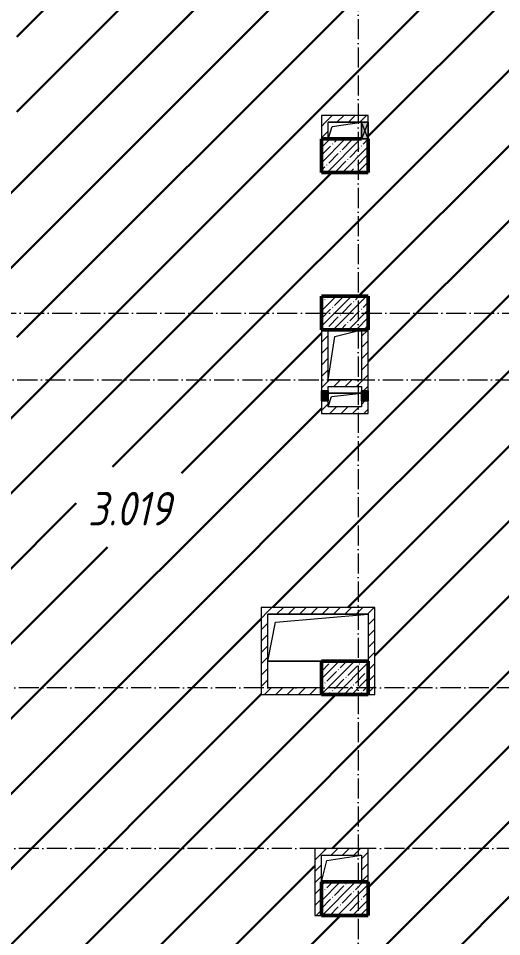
# Model space of a CAD drawing. Header units: millimetres. Extents: x 35697 to 388678, y -91946 to 171347.
# Drawn here: x 367796 to 375013, y -20600 to -6880 of the extents above; entities that cross this region are included whole.
import ezdxf

# ---------------------------------------------------------------- set-up
doc = ezdxf.new("R2010")
doc.units = ezdxf.units.MM
doc.linetypes.add('50_200_ШТРИХ_1Т_ш5_п1_п1_', pattern=[700, 500, -100, 0, -100])
for name, color, linetype, lineweight in [('2.1) ПГП окна 2.8 м', 5, 'Continuous', 30), ('A-DETL-GENF-OTLN', 7, 'Continuous', 9), ('A-FLOR-____-OTLN', 7, 'Continuous', 9), ('A-GENM-____-OTLN', 7, 'Continuous', 9), ('A-GLAZ-____-OTLN', 7, 'Continuous', 9), ('A-WALL-____-PATT-1', 7, 'Continuous', 9), ('A-WALL-FNSH-MCUT-1', 7, 'Continuous', 9), ('S-COLS-____-MCUT', 7, 'Continuous', 50), ('S-COLS-____-OTLN', 7, 'Continuous', 9), ('S-GRID-____-OTLN-1', 7, '50_200_ШТРИХ_1Т_ш5_п1_п1_', 9), ('Марки помещений', 7, 'Continuous', 9), ('стяжа', 7, 'Continuous', 30)]:
    doc.layers.add(name, color=color, linetype=linetype, lineweight=lineweight)
doc.styles.add('ISOCPEUR_I_2', font='isocpeui.ttf', dxfattribs={"width": 0.85, "height": 2.3})
pattern_1 = [(45, (283770.71, -86863.46), (-84.85281, 84.85281), [])]

# ---------------------------------------------------------------- blocks, each defined once
blk = doc.blocks.new('BSC_Колонна _Прямоугольная - 500х700-V130-АР1_План отверстий 3 этажа в осях 1-64_Ю-ЯЯ')
at = {"layer": 'S-COLS-____-OTLN'}
h = blk.add_hatch(dxfattribs=at)
h.set_pattern_fill('FP_135', color=256, style=0, pattern_type=2)
h.set_pattern_definition([(315, (-66831.04, 88900), (114.04925, 114.04925), []), (315, (-66831.04, 88785.95), (114.04925, 114.04925), [201.613, -40.323, 3.353, -36.97])])
h.paths.add_polyline_path([(-250, -350), (250, -350), (250, 350), (-250, 350)], flags=0)
at = {"layer": 'S-COLS-____-MCUT'}
for p, q in [((250, 350), (-250, 350)), ((-250, 350), (-250, -350)), ((250, -350), (250, 350)), ((-250, -350), (250, -350))]:
    blk.add_line(p, q, dxfattribs=at)
blk = doc.blocks.new('BSC_Колонна _Прямоугольная - 500х700-V133-АР1_План отверстий 3 этажа в осях 1-64_Ю-ЯЯ')
at = {"layer": 'S-COLS-____-OTLN'}
h = blk.add_hatch(dxfattribs=at)
h.set_pattern_fill('FP_138', color=256, style=0, pattern_type=2)
h.set_pattern_definition([(315, (-70131.04, 88900), (114.04925, 114.04925), []), (315, (-70131.04, 88785.95), (114.04925, 114.04925), [201.613, -40.323, 3.353, -36.97])])
h.paths.add_polyline_path([(-250, -350), (250, -350), (250, 350), (-250, 350)], flags=0)
at = {"layer": 'S-COLS-____-MCUT'}
for p, q in [((250, 350), (-250, 350)), ((-250, 350), (-250, -350)), ((250, -350), (250, 350)), ((-250, -350), (250, -350))]:
    blk.add_line(p, q, dxfattribs=at)
blk = doc.blocks.new('BSC_Колонна _Прямоугольная - 500х700-V136-АР1_План отверстий 3 этажа в осях 1-64_Ю-ЯЯ')
at = {"layer": 'S-COLS-____-OTLN'}
h = blk.add_hatch(dxfattribs=at)
h.set_pattern_fill('FP_141', color=256, style=0, pattern_type=2)
h.set_pattern_definition([(315, (-75581.04, 88900), (114.04925, 114.04925), []), (315, (-75581.04, 88785.95), (114.04925, 114.04925), [201.613, -40.323, 3.353, -36.97])])
h.paths.add_polyline_path([(-250, -350), (250, -350), (250, 350), (-250, 350)], flags=0)
at = {"layer": 'S-COLS-____-MCUT'}
for p, q in [((250, 350), (-250, 350)), ((-250, 350), (-250, -350)), ((250, -350), (250, 350)), ((-250, -350), (250, -350))]:
    blk.add_line(p, q, dxfattribs=at)
blk = doc.blocks.new('BSC_Колонна _Прямоугольная - 500х700-V139-АР1_План отверстий 3 этажа в осях 1-64_Ю-ЯЯ')
at = {"layer": 'S-COLS-____-OTLN'}
h = blk.add_hatch(dxfattribs=at)
h.set_pattern_fill('FP_144', color=256, style=0, pattern_type=2)
h.set_pattern_definition([(315, (-77931.04, 88900), (114.04925, 114.04925), []), (315, (-77931.04, 88785.95), (114.04925, 114.04925), [201.613, -40.323, 3.353, -36.97])])
h.paths.add_polyline_path([(-250, -250), (-250, -350), (250, -350), (250, 350), (-250, 350)], flags=0)
at = {"layer": 'S-COLS-____-MCUT'}
for p, q in [((250, 350), (-250, 350)), ((-250, 350), (-250, -350)), ((250, -250), (250, 350)), ((-250, -350), (250, -350))]:
    blk.add_line(p, q, dxfattribs=at)
blk = doc.blocks.new('AR_Отверстие прямоугольное _в плите_ - AR_Отверстие прямоугольное _в плите_-30552529-АР1_План отверстий 3 этажа в осях 1-64_Ю-ЯЯ')
at = {"layer": 'A-GENM-____-OTLN'}
for p, q in [((-250, -375), (-150, 275)), ((-150, 275), (250, 375))]:
    blk.add_line(p, q, dxfattribs=at)
blk = doc.blocks.new('AR_Отверстие прямоугольное _в плите_ - AR_Отверстие прямоугольное _в плите_-30552531-АР1_План отверстий 3 этажа в осях 1-64_Ю-ЯЯ')
at = {"layer": 'A-GENM-____-OTLN'}
for p, q in [((-220, 120), (300, 200)), ((-300, -200), (-220, 120))]:
    blk.add_line(p, q, dxfattribs=at)
blk = doc.blocks.new('AR_Отверстие прямоугольное _в плите_ - AR_Отверстие прямоугольное _в плите_-V192-АР1_План отверстий 3 этажа в осях 1-64_Ю-ЯЯ')
at = {"layer": 'A-GENM-____-OTLN'}
for p, q in [((250, 100), (-250, 100)), ((-250, -100), (-200, 50)), ((-200, 50), (250, 100))]:
    blk.add_line(p, q, dxfattribs=at)
blk = doc.blocks.new('AR_Отверстие прямоугольное _в плите_ - AR_Отверстие прямоугольное _в плите_-V193-АР1_План отверстий 3 этажа в осях 1-64_Ю-ЯЯ')
at = {"layer": 'A-GENM-____-OTLN'}
for p, q in [((250, 125), (-250, 125)), ((-250, -125), (-188, 63)), ((-188, 63), (250, 125))]:
    blk.add_line(p, q, dxfattribs=at)
blk = doc.blocks.new('AR_Отверстие прямоугольное _в плите_ - AR_Отверстие прямоугольное _в плите_-30552737-АР1_План отверстий 3 этажа в осях 1-64_Ю-ЯЯ')
at = {"layer": 'A-GENM-____-OTLN'}
for p, q in [((750, 350), (-750, 350)), ((-633, 233), (750, 350)), ((-750, -350), (-633, 233)), ((-750, -350), (50, -350))]:
    blk.add_line(p, q, dxfattribs=at)
blk = doc.blocks.new('AR_Отверстие прямоугольное _в стене__БезПР - AR_Отверстие прямоугольное _в стене__БезПР-36428168-АР1_План отверстий 3 этажа в осях 1-64_Ю-ЯЯ')
at = {"layer": 'A-GLAZ-____-OTLN'}
blk.add_hatch(color=256, dxfattribs=at).paths.add_polyline_path([(75, -50), (75, 50), (-75, 50), (-75, -50)], flags=0)
at = {"layer": 'A-DETL-GENF-OTLN'}
for p, q in [((-75, -50), (-75, 50)), ((-75, 50), (75, 50)), ((75, 50), (-75, -50)), ((-75, 50), (75, -50)), ((75, 50), (-75, 50)), ((-75, 50), (-75, -50)), ((75, 50), (75, -50)), ((75, -50), (75, 50)), ((75, -50), (-75, -50)), ((-75, -50), (75, -50))]:
    blk.add_line(p, q, dxfattribs=at)
blk = doc.blocks.new('AR_Отверстие прямоугольное _в стене__БезПР - AR_Отверстие прямоугольное _в стене__БезПР-36788609-АР1_План отверстий 3 этажа в осях 1-64_Ю-ЯЯ')
at = {"layer": 'A-GLAZ-____-OTLN'}
blk.add_hatch(color=256, dxfattribs=at).paths.add_polyline_path([(125, 50), (-125, 50), (-125, -50), (125, -50)], flags=0)
at = {"layer": 'A-DETL-GENF-OTLN'}
for p, q in [((-125, -50), (-125, 50)), ((-125, 50), (125, 50)), ((125, 50), (-125, -50)), ((-125, 50), (125, -50)), ((125, 50), (-125, 50)), ((-125, 50), (-125, -50)), ((125, 50), (125, -50)), ((125, -50), (125, 50)), ((125, -50), (-125, -50)), ((-125, -50), (125, -50))]:
    blk.add_line(p, q, dxfattribs=at)
blk = doc.blocks.new('3эт')
at = {"layer": 'S-GRID-____-OTLN-1', "color": 251, "ltscale": 0.6, "true_color": 0x636466}
for p, q in [((372870.7, 4029.4), (372870.7, -46882.4)), ((333012.7, -11282.4), (387845.1, -11282.4)), ((318208.2, -12282.4), (387845.1, -12282.4)), ((387845.1, -16882.4), (333012.7, -16882.4)), ((387845.1, -19282.4), (279101.9, -19282.4))]:
    blk.add_line(p, q, dxfattribs=at)

msp = doc.modelspace()

# ---------------------------------------------------------------- hatches: boundary and pattern name
at = {"layer": '2.1) ПГП окна 2.8 м'}
h = msp.add_hatch(dxfattribs=at)
h.set_pattern_fill('ANSI31', color=5, scale=250)
h.paths.add_polyline_path([(376021, -1432), (367771, -1432), (367546, -1533), (372796, -1533), (375118, -1433), (373021, -1433), (373660, -1589), (376021, -1695)], flags=17)
h.paths.add_polyline_path([(375221, -13632), (377021, -13632), (377021, -13132), (377721, -13132), (377721, -7782), (377021, -7782), (377021, -7282), (377721, -7282), (377721, -6032), (376221, -6032), (376021, -6032), (376021, -5932), (376021, -4632), (376021, -4432), (376021, -3707), (376015, -3707), (376015, -3632), (376015, -3626), (376015, -3557), (376021, -2032), (376015, -2032), (376015, -1957), (376021, -1432), (375596, -1432), (375596, -1438), (375521, -1438), (375521, -1432), (373021, -1432), (373021, -1682), (372521, -1682), (372521, -1432), (370721, -1432), (370721, -1438), (370646, -1438), (370271, -1436), (370271, -1533), (370071, -1533), (370071, -1432), (369671, -1432), (369671, -1438), (369596, -1438), (367796, -1432), (367796, -1438), (367721, -1438), (367371, -1435), (367371, -1532), (367171, -1532), (367171, -1682), (367171, -2007), (367177, -2007), (367177, -2082), (367171, -3707), (367177, -3707), (367177, -3776), (367177, -3782), (367177, -3857), (367173, -4432), (367771, -4432), (367771, -5132), (367771, -7782), (367771, -8482), (367271, -8482), (367271, -8682), (367271, -9182), (367271, -11032), (367271, -11182), (367771, -11182), (367771, -11882), (366571, -11882), (366571, -11532), (361971, -11532), (361471, -11532), (361471, -12062), (361471, -12312), (361471, -14432), (362021, -14432), (362221, -14432), (362721, -14432), (362721, -14582), (362721, -15582), (362721, -15832), (362221, -15832), (362221, -16982), (362221, -18882), (362721, -18882), (362721, -20282), (361971, -20282), (361271, -20282), (358781, -20282), (358476, -20282), (358471, -22442), (358521, -22442), (358521, -22382), (358781, -22382), (358781, -23482), (360021, -23482), (360021, -22682), (362121, -22682), (362171, -22682), (364221, -22682), (364271, -22682), (365996, -22682), (367246, -22682), (367296, -22682), (369541, -22682), (369541, -23482), (369541, -23682), (369541, -26232), (369541, -26282), (369541, -28882), (369541, -28932), (369541, -31482), (369621, -31482), (369621, -31482), (371919, -31482), (372519, -31482), (372519, -31682), (372521, -31682), (373021, -31682), (373021, -31482), (377021, -31482), (377021, -31182), (377721, -31182), (377721, -25732), (377021, -25732), (377021, -25232), (377721, -25232), (377721, -22732), (377021, -22732), (377021, -22232), (375221, -22232)])
h.paths.add_polyline_path([(367371, -16982), (367271, -16982), (366571, -16982), (365671, -16982), (365671, -15682), (367371, -15682)], flags=16)
h.paths.add_polyline_path([(367271, -16482), (366571, -16482), (366571, -16882), (365771, -16882), (365771, -15782), (367271, -15782)], flags=0)
h.paths.add_polyline_path([(365871, -16482), (365871, -15832), (367271, -15832), (365979, -15941)], flags=0)
h.paths.add_polyline_path([(367271, -19782), (367271, -20282), (366571, -20282), (366571, -19782)], flags=16)
h.paths.add_polyline_path([(371421, -16982), (371421, -15682), (373121, -15682), (373121, -16982), (373021, -16982), (372321, -16982)], flags=16)
h.paths.add_polyline_path([(371521, -16882), (372321, -16882), (372321, -16483), (371521, -16483)], flags=0)
h.paths.add_polyline_path([(373021, -15783), (373021, -15782), (371521, -15782), (371521, -15783)], flags=0)
h.paths.add_polyline_path([(372221, -19282), (373021, -19282), (373021, -19782), (373021, -20282), (372321, -20282), (372221, -20282)], flags=16)
h.paths.add_polyline_path([(372321, -19382), (372921, -19382), (372921, -19782), (372321, -19782)], flags=0)
h.paths.add_polyline_path([(372321, -12782), (372321, -12597), (372321, -12447), (372321, -11532), (372321, -11032), (373021, -11032), (373021, -11532), (373021, -12447), (373021, -12597), (373021, -12782)], flags=16)
h.paths.add_polyline_path([(372421, -12682), (372421, -12597), (372321, -12597), (372321, -12447), (372421, -12447), (372421, -12382), (372921, -12382), (372921, -12447), (373021, -12447), (373021, -12597), (372921, -12597), (372921, -12682)], flags=0)
h.paths.add_polyline_path([(372449, -12597), (372321, -12597), (372371, -12522), (372321, -12447), (372421, -12447), (372421, -12482), (372921, -12482), (372921, -12447), (373021, -12447), (372971, -12522), (373021, -12597), (372921, -12597), (372921, -12482), (372471, -12532)], flags=0)
h.paths.add_polyline_path([(372421, -12282), (372421, -11532), (372921, -11532), (372921, -12282)], flags=0)
h.paths.add_polyline_path([(372321, -23482), (373021, -23482), (373021, -23982), (372321, -23982)], flags=16)
h.paths.add_polyline_path([(372321, -9182), (372321, -8682), (372321, -8332), (373021, -8332), (373021, -8432), (373021, -8682), (373021, -9182)], flags=16)
h.paths.add_polyline_path([(372421, -8682), (372421, -8432), (372921, -8432), (373021, -8432), (373021, -8682), (372921, -8682)], flags=0)
h.paths.add_polyline_path([(372921, -8432), (373021, -8432), (372971, -8557), (373021, -8682), (372921, -8682)], flags=0)
h.paths.add_polyline_path([(372321, -26982), (373021, -26982), (373021, -27482), (372321, -27482)], flags=16)
h.paths.add_polyline_path([(372321, -5182), (372321, -4682), (372321, -4232), (373021, -4232), (373021, -4682), (373021, -5182)], flags=16)
h.paths.add_polyline_path([(372421, -4682), (372421, -4332), (372921, -4332), (372921, -4682)], flags=0)
h.paths.add_polyline_path([(368660, -14781), (370230, -14781), (370230, -13581), (368660, -13581)], flags=16)
at = {"layer": 'A-WALL-____-PATT-1'}
h = msp.add_hatch(dxfattribs=at)
h.set_pattern_fill('FP_7', color=256, style=0, pattern_type=2)
h.set_pattern_definition(pattern_1)
h.paths.add_polyline_path([(372321, -8432), (373021, -8432), (373021, -8332), (372321, -8332)], flags=0)
h = msp.add_hatch(dxfattribs=at)
h.set_pattern_fill('FP_7', color=256, style=0, pattern_type=2)
h.set_pattern_definition(pattern_1)
h.paths.add_polyline_path([(372421, -8682), (372421, -8432), (372321, -8432), (372321, -8682)], flags=0)
h = msp.add_hatch(dxfattribs=at)
h.set_pattern_fill('FP_7', color=256, style=0, pattern_type=2)
h.set_pattern_definition(pattern_1)
h.paths.add_polyline_path([(372321, -12682), (372421, -12682), (372421, -12597), (372321, -12597)], flags=0)
h.paths.add_polyline_path([(372379, -12447), (372421, -12447), (372421, -11532), (372321, -11532), (372321, -12447)], flags=0)
h = msp.add_hatch(dxfattribs=at)
h.set_pattern_fill('FP_7', color=256, style=0, pattern_type=2)
h.set_pattern_definition(pattern_1)
h.paths.add_polyline_path([(372921, -12682), (373021, -12682), (373021, -12597), (372921, -12597)], flags=0)
h.paths.add_polyline_path([(372921, -12447), (373021, -12447), (373021, -11532), (372921, -11532), (372921, -12382)], flags=0)
h = msp.add_hatch(dxfattribs=at)
h.set_pattern_fill('FP_7', color=256, style=0, pattern_type=2)
h.set_pattern_definition(pattern_1)
h.paths.add_polyline_path([(372921, -12382), (372921, -12282), (372421, -12282), (372421, -12382)], flags=0)
h = msp.add_hatch(dxfattribs=at)
h.set_pattern_fill('FP_7', color=256, style=0, pattern_type=2)
h.set_pattern_definition(pattern_1)
h.paths.add_polyline_path([(373021, -12782), (373021, -12682), (372321, -12682), (372321, -12782)], flags=0)
h = msp.add_hatch(dxfattribs=at)
h.set_pattern_fill('FP_7', color=256, style=0, pattern_type=2)
h.set_pattern_definition(pattern_1)
h.paths.add_polyline_path([(371421, -16982), (371521, -16982), (371521, -15682), (371421, -15682)], flags=0)
h = msp.add_hatch(dxfattribs=at)
h.set_pattern_fill('FP_7', color=256, style=0, pattern_type=2)
h.set_pattern_definition(pattern_1)
h.paths.add_polyline_path([(373021, -15782), (373121, -15782), (373121, -15682), (371521, -15682), (371521, -15782), (372130, -15782)], flags=0)
h = msp.add_hatch(dxfattribs=at)
h.set_pattern_fill('FP_7', color=256, style=0, pattern_type=2)
h.set_pattern_definition(pattern_1)
h.paths.add_polyline_path([(373121, -16982), (373121, -15782), (373021, -15782), (373021, -16982)], flags=0)
h = msp.add_hatch(dxfattribs=at)
h.set_pattern_fill('FP_7', color=256, style=0, pattern_type=2)
h.set_pattern_definition(pattern_1)
h.paths.add_polyline_path([(372321, -16982), (372321, -16882), (371521, -16882), (371521, -16982), (372130, -16982)], flags=0)
h = msp.add_hatch(dxfattribs=at)
h.set_pattern_fill('FP_7', color=256, style=0, pattern_type=2)
h.set_pattern_definition(pattern_1)
h.paths.add_polyline_path([(372921, -19382), (373021, -19382), (373021, -19282), (372221, -19282), (372221, -19382), (372321, -19382)], flags=0)
h = msp.add_hatch(dxfattribs=at)
h.set_pattern_fill('FP_7', color=256, style=0, pattern_type=2)
h.set_pattern_definition(pattern_1)
h.paths.add_polyline_path([(372321, -20282), (372321, -19382), (372221, -19382), (372221, -20282)], flags=0)
h = msp.add_hatch(dxfattribs=at)
h.set_pattern_fill('FP_7', color=256, style=0, pattern_type=2)
h.set_pattern_definition(pattern_1)
h.paths.add_polyline_path([(373021, -19782), (373021, -19382), (372921, -19382), (372921, -19782)], flags=0)

# ---------------------------------------------------------------- linework, layer by layer
at = {"layer": 'A-FLOR-____-OTLN'}
for p, q in [((372421, -8433), (372921, -8433)), ((372421, -12482), (372921, -12482)), ((371521, -15783), (373021, -15783)), ((372321, -16483), (371521, -16483))]:
    msp.add_line(p, q, dxfattribs=at)
at = {"layer": 'A-WALL-FNSH-MCUT-1'}
for p, q in [((373021, -8332), (372321, -8332)), ((372321, -8332), (372321, -8682)), ((373021, -8432), (373021, -8332)), ((372421, -8432), (372921, -8432)), ((372421, -8682), (372421, -8432)), ((372321, -11532), (372321, -12447)), ((372421, -12282), (372421, -11532)), ((372921, -11532), (372921, -12282)), ((373021, -12447), (373021, -11532)), ((372921, -12282), (372421, -12282)), ((372421, -12447), (372421, -12382)), ((372421, -12382), (372921, -12382)), ((372921, -12382), (372921, -12447)), ((372321, -12597), (372321, -12782)), ((372421, -12682), (372421, -12597)), ((372921, -12597), (372921, -12682)), ((373021, -12782), (373021, -12597)), ((372921, -12682), (372421, -12682)), ((372321, -12782), (373021, -12782)), ((371421, -15682), (371421, -16982)), ((373121, -15682), (371421, -15682)), ((373121, -16982), (373121, -15682)), ((371521, -16882), (371521, -15782)), ((371521, -15782), (373021, -15782)), ((373021, -15782), (373021, -16482)), ((371421, -16982), (372321, -16982)), ((372321, -16882), (371521, -16882)), ((373021, -16982), (373121, -16982)), ((373021, -19282), (372221, -19282)), ((372221, -19282), (372221, -20282)), ((373021, -19782), (373021, -19282)), ((372321, -19382), (372921, -19382)), ((372321, -19782), (372321, -19382)), ((372921, -19382), (372921, -19782)), ((372221, -20282), (372321, -20282))]:
    msp.add_line(p, q, dxfattribs=at)

# ---------------------------------------------------------------- block references
at = {"layer": 'A-GENM-____-OTLN'}
for name, p in [('AR_Отверстие прямоугольное _в плите_ - AR_Отверстие прямоугольное _в плите_-V193-АР1_План отверстий 3 этажа в осях 1-64_Ю-ЯЯ', (372671, -8558)), ('AR_Отверстие прямоугольное _в плите_ - AR_Отверстие прямоугольное _в плите_-30552529-АР1_План отверстий 3 этажа в осях 1-64_Ю-ЯЯ', (372671, -11907)), ('AR_Отверстие прямоугольное _в плите_ - AR_Отверстие прямоугольное _в плите_-V192-АР1_План отверстий 3 этажа в осях 1-64_Ю-ЯЯ', (372671, -12582)), ('AR_Отверстие прямоугольное _в плите_ - AR_Отверстие прямоугольное _в плите_-30552737-АР1_План отверстий 3 этажа в осях 1-64_Ю-ЯЯ', (372271, -16133)), ('AR_Отверстие прямоугольное _в плите_ - AR_Отверстие прямоугольное _в плите_-30552531-АР1_План отверстий 3 этажа в осях 1-64_Ю-ЯЯ', (372621, -19582))]:
    msp.add_blockref(name, p, dxfattribs=at)
at = {"layer": 'A-GLAZ-____-OTLN', "rotation": 270}
for name, p in [('AR_Отверстие прямоугольное _в стене__БезПР - AR_Отверстие прямоугольное _в стене__БезПР-36788609-АР1_План отверстий 3 этажа в осях 1-64_Ю-ЯЯ', (372971, -8557)), ('AR_Отверстие прямоугольное _в стене__БезПР - AR_Отверстие прямоугольное _в стене__БезПР-36428168-АР1_План отверстий 3 этажа в осях 1-64_Ю-ЯЯ', (372371, -12522)), ('AR_Отверстие прямоугольное _в стене__БезПР - AR_Отверстие прямоугольное _в стене__БезПР-36428168-АР1_План отверстий 3 этажа в осях 1-64_Ю-ЯЯ', (372971, -12522))]:
    msp.add_blockref(name, p, dxfattribs=at)
at = {"layer": 'S-COLS-____-OTLN', "rotation": 89.9999999999999}
for name, p in [('BSC_Колонна _Прямоугольная - 500х700-V139-АР1_План отверстий 3 этажа в осях 1-64_Ю-ЯЯ', (372671, -8932)), ('BSC_Колонна _Прямоугольная - 500х700-V136-АР1_План отверстий 3 этажа в осях 1-64_Ю-ЯЯ', (372671, -11282)), ('BSC_Колонна _Прямоугольная - 500х700-V133-АР1_План отверстий 3 этажа в осях 1-64_Ю-ЯЯ', (372671, -16732)), ('BSC_Колонна _Прямоугольная - 500х700-V130-АР1_План отверстий 3 этажа в осях 1-64_Ю-ЯЯ', (372671, -20032))]:
    msp.add_blockref(name, p, dxfattribs=at)
at = {"layer": 'стяжа'}
msp.add_blockref('3эт', (0, 0), dxfattribs=at)

# ---------------------------------------------------------------- texts
at = {"layer": 'Марки помещений', "insert": (368836, -13956), "char_height": 500, "width": 737.55, "attachment_point": 1, "style": 'ISOCPEUR_I_2'}
msp.add_mtext('3.019', dxfattribs=at)

doc.saveas('drawing.dxf')
